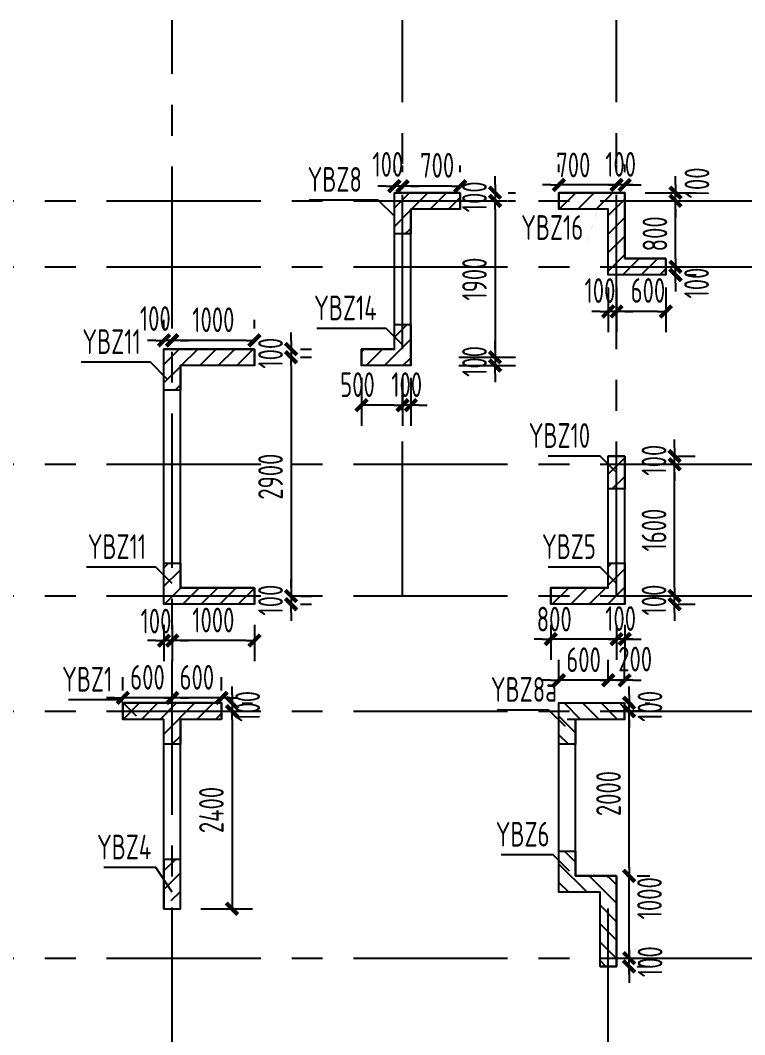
# Model space of a CAD drawing. Extents: x 580289 to 1106878, y -144605 to 78052.
# Drawn here: x 794588 to 803392, y 58638 to 70963 of the extents above; entities that cross this region are included whole.
import ezdxf

# ---------------------------------------------------------------- set-up
doc = ezdxf.new("R2010")
doc.units = 0
doc.header["$LTSCALE"] = 100
doc.linetypes.add('CENTER', pattern=[2, 1.25, -0.25, 0.25, -0.25])
doc.layers.get('0').update_dxf_attribs({"linetype": 'CONTINUOUS'})
doc.layers.get('Defpoints').update_dxf_attribs({"linetype": 'CONTINUOUS'})
for name, color, linetype in [('b边缘构件', 240, 'CONTINUOUS'), ('b边缘构件阴影', 240, 'CONTINUOUS'), ('COLU', 7, 'CONTINUOUS'), ('DIM', 3, 'CONTINUOUS'), ('PAXIS', 253, 'CENTER'), ('TEXT', 2, 'CONTINUOUS'), ('THIN', 7, 'CONTINUOUS')]:
    doc.layers.add(name, color=color, linetype=linetype)
doc.styles.get("Standard").update_dxf_attribs({"font": 'tssdeng.shx', "width": 0.7, "bigfont": 'tssdchn.shx'})
doc.styles.add('TSSD_Dimension', font='Tssdeng.shx', dxfattribs={"width": 0.7, "bigfont": 'tssdchn.shx'})
doc.dimstyles.new('TSSD_100_100$0', dxfattribs={"dimtxt": 300, "dimasz": 100, "dimexe": 250, "dimexo": 250, "dimgap": 100, "dimtad": 1, "dimdec": 0, "dimzin": 0, "dimdsep": 46, "dimtxsty": 'TSSD_Dimension', "dimblk": '_TSDBK', "dimblk1": '_TSDBK', "dimblk2": '_TSDBK', "dimsah": 1, "dimcen": 0, "dimclrt": 7, "dimadec": 0, "dimazin": 0, "dimtfac": 1, "dimtdec": 0, "dimtix": 1, "dimtmove": 2, "dimatfit": 3, "dimldrblk": '_TSDBK', "dimfxl": 1, "dimtolj": 1, "dimtzin": 0, "dimarcsym": 0})
pattern_1 = [(45, (343072.04, 223503.65), (-112.2532, 112.2532), [])]
pattern_2 = [(135, (903792.16, -132872.29), (112.2532, 112.2532), [])]

# ---------------------------------------------------------------- blocks, each defined once
blk = doc.blocks.new('_TSDBK')
blk.add_line((-1, 0), (0, 0))
at = {"const_width": 0.5}
blk.add_lwpolyline([(-0.7, -0.7), (0.7, 0.7)], dxfattribs=at)
blk = doc.blocks.new('*D596')
at = {"layer": 'Defpoints', "color": 0}
for p in [(797034, 62668), (797034, 62568), (797161, 62568)]:
    blk.add_point(p, dxfattribs=at)
at = {"layer": 'DIM', "color": 0, "lineweight": -2}
for p, q in [((797161, 62768), (797161, 62868)), ((797161, 62668), (797161, 62568)), ((797284, 62668), (797411, 62668)), ((797284, 62568), (797411, 62568)), ((797161, 62468), (797161, 62368))]:
    blk.add_line(p, q, dxfattribs=at)
at = {"layer": 'DIM', "color": 0, "lineweight": -2, "xscale": 100, "yscale": 100, "zscale": 100}
for p, rotation in [((797161, 62668), 270), ((797161, 62568), 90)]:
    blk.add_blockref('_TSDBK', p, dxfattribs=dict(at, rotation=rotation))
at = {"layer": 'DIM', "color": 7, "insert": (797351, 62627), "char_height": 300, "attachment_point": 5, "rotation": 90, "style": 'TSSD_Dimension'}
blk.add_mtext('\\A1;100', dxfattribs=at)
blk = doc.blocks.new('*D597')
at = {"layer": 'Defpoints', "color": 0}
for p in [(797034, 62568), (796534, 60168), (797161, 60168)]:
    blk.add_point(p, dxfattribs=at)
at = {"layer": 'DIM', "color": 0, "lineweight": -2}
for p, q in [((797284, 62568), (797411, 62568)), ((797161, 62468), (797161, 60268)), ((796784, 60168), (797411, 60168))]:
    blk.add_line(p, q, dxfattribs=at)
at = {"layer": 'DIM', "color": 0, "lineweight": -2, "xscale": 100, "yscale": 100, "zscale": 100}
for p, rotation in [((797161, 62568), 90), ((797161, 60168), 270)]:
    blk.add_blockref('_TSDBK', p, dxfattribs=dict(at, rotation=rotation))
at = {"layer": 'DIM', "color": 7, "insert": (796911, 61368), "char_height": 300, "attachment_point": 5, "rotation": 90, "style": 'TSSD_Dimension'}
blk.add_mtext('\\A1;2400', dxfattribs=at)
blk = doc.blocks.new('*D606')
at = {"layer": 'Defpoints', "color": 0}
for p in [(801634, 59568), (801987, 59568), (801834, 59468)]:
    blk.add_point(p, dxfattribs=at)
at = {"layer": 'DIM', "color": 0, "lineweight": -2}
for p, q in [((801987, 59668), (801987, 59768)), ((801884, 59568), (802237, 59568)), ((801987, 59468), (801987, 59568)), ((802084, 59468), (802237, 59468)), ((801987, 59368), (801987, 59268))]:
    blk.add_line(p, q, dxfattribs=at)
at = {"layer": 'DIM', "color": 0, "lineweight": -2, "xscale": 100, "yscale": 100, "zscale": 100}
for p, rotation in [((801987, 59568), 270), ((801987, 59468), 90)]:
    blk.add_blockref('_TSDBK', p, dxfattribs=dict(at, rotation=rotation))
at = {"layer": 'DIM', "color": 7, "insert": (802242, 59525), "char_height": 300, "attachment_point": 5, "rotation": 90, "style": 'TSSD_Dimension'}
blk.add_mtext('\\A1;100', dxfattribs=at)
blk = doc.blocks.new('*D607')
at = {"layer": 'Defpoints', "color": 0}
for p in [(801834, 60568), (801987, 60568), (801634, 59568)]:
    blk.add_point(p, dxfattribs=at)
at = {"layer": 'DIM', "color": 0, "lineweight": -2}
for p, q in [((801987, 60668), (801987, 60768)), ((801987, 59568), (801987, 60568)), ((802084, 60568), (802237, 60568)), ((801884, 59568), (802237, 59568)), ((801987, 59468), (801987, 59368))]:
    blk.add_line(p, q, dxfattribs=at)
at = {"layer": 'DIM', "color": 0, "lineweight": -2, "xscale": 100, "yscale": 100, "zscale": 100}
for p, rotation in [((801987, 60568), 270), ((801987, 59568), 90)]:
    blk.add_blockref('_TSDBK', p, dxfattribs=dict(at, rotation=rotation))
at = {"layer": 'DIM', "color": 7, "insert": (802235, 60296), "char_height": 300, "attachment_point": 5, "rotation": 90, "style": 'TSSD_Dimension'}
blk.add_mtext('\\A1;1000', dxfattribs=at)
blk = doc.blocks.new('*D608')
at = {"layer": 'Defpoints', "color": 0}
for p in [(801987, 62568), (802386, 62568), (801834, 60568)]:
    blk.add_point(p, dxfattribs=at)
at = {"layer": 'DIM', "color": 0, "lineweight": -2}
for p, q in [((802136, 62568), (801737, 62568)), ((801987, 60668), (801987, 62468)), ((802084, 60568), (802237, 60568))]:
    blk.add_line(p, q, dxfattribs=at)
at = {"layer": 'DIM', "color": 0, "lineweight": -2, "xscale": 100, "yscale": 100, "zscale": 100}
for p, rotation in [((801987, 62568), 90), ((801987, 60568), 270)]:
    blk.add_blockref('_TSDBK', p, dxfattribs=dict(at, rotation=rotation))
at = {"layer": 'DIM', "color": 7, "insert": (801737, 61568), "char_height": 300, "attachment_point": 5, "rotation": 90, "style": 'TSSD_Dimension'}
blk.add_mtext('\\A1;2000', dxfattribs=at)
blk = doc.blocks.new('*D609')
at = {"layer": 'Defpoints', "color": 0}
for p in [(801933, 62668), (801987, 62668), (802386, 62568)]:
    blk.add_point(p, dxfattribs=at)
at = {"layer": 'DIM', "color": 0, "lineweight": -2}
for p, q in [((801987, 62768), (801987, 62868)), ((801987, 62568), (801987, 62668)), ((802183, 62668), (802237, 62668)), ((802136, 62568), (801737, 62568)), ((801987, 62468), (801987, 62368))]:
    blk.add_line(p, q, dxfattribs=at)
at = {"layer": 'DIM', "color": 0, "lineweight": -2, "xscale": 100, "yscale": 100, "zscale": 100}
for p, rotation in [((801987, 62668), 270), ((801987, 62568), 90)]:
    blk.add_blockref('_TSDBK', p, dxfattribs=dict(at, rotation=rotation))
at = {"layer": 'DIM', "color": 7, "insert": (802241, 62628), "char_height": 300, "attachment_point": 5, "rotation": 90, "style": 'TSSD_Dimension'}
blk.add_mtext('\\A1;100', dxfattribs=at)
blk = doc.blocks.new('*D610')
at = {"layer": 'Defpoints', "color": 0}
for p in [(801734, 62944), (801734, 62668), (801933, 62668)]:
    blk.add_point(p, dxfattribs=at)
at = {"layer": 'DIM', "color": 0, "lineweight": -2}
for p, q in [((801734, 62918), (801734, 63194)), ((801933, 62918), (801933, 63194)), ((801634, 62944), (801534, 62944)), ((801933, 62944), (801734, 62944)), ((802033, 62944), (802133, 62944))]:
    blk.add_line(p, q, dxfattribs=at)
at = {"layer": 'DIM', "color": 0, "lineweight": -2, "xscale": 100, "yscale": 100, "zscale": 100}
blk.add_blockref('_TSDBK', (801734, 62944), dxfattribs=at)
at = {"layer": 'DIM', "color": 0, "lineweight": -2, "xscale": 100, "yscale": 100, "zscale": 100, "rotation": 180}
blk.add_blockref('_TSDBK', (801933, 62944), dxfattribs=at)
at = {"layer": 'DIM', "color": 7, "insert": (802061, 63201), "char_height": 300, "attachment_point": 5, "style": 'TSSD_Dimension'}
blk.add_mtext('\\A1;200', dxfattribs=at)
blk = doc.blocks.new('*D611')
at = {"layer": 'Defpoints', "color": 0}
for p in [(801834, 63868), (801934, 63868), (801834, 63444)]:
    blk.add_point(p, dxfattribs=at)
at = {"layer": 'DIM', "color": 0, "lineweight": -2}
for p, q in [((801834, 63618), (801834, 63194)), ((801934, 63618), (801934, 63194)), ((801734, 63444), (801634, 63444)), ((801934, 63444), (801834, 63444)), ((802034, 63444), (802134, 63444))]:
    blk.add_line(p, q, dxfattribs=at)
at = {"layer": 'DIM', "color": 0, "lineweight": -2, "xscale": 100, "yscale": 100, "zscale": 100}
blk.add_blockref('_TSDBK', (801834, 63444), dxfattribs=at)
at = {"layer": 'DIM', "color": 0, "lineweight": -2, "xscale": 100, "yscale": 100, "zscale": 100, "rotation": 180}
blk.add_blockref('_TSDBK', (801934, 63444), dxfattribs=at)
at = {"layer": 'DIM', "color": 7, "insert": (801884, 63694), "char_height": 300, "attachment_point": 5, "style": 'TSSD_Dimension'}
blk.add_mtext('\\A1;100', dxfattribs=at)
blk = doc.blocks.new('*D612')
at = {"layer": 'Defpoints', "color": 0}
for p in [(801034, 63868), (801834, 63868), (801034, 63444)]:
    blk.add_point(p, dxfattribs=at)
at = {"layer": 'DIM', "color": 0, "lineweight": -2}
for p, q in [((801034, 63618), (801034, 63194)), ((801834, 63618), (801834, 63194)), ((800934, 63444), (800834, 63444)), ((801834, 63444), (801034, 63444)), ((801934, 63444), (802034, 63444))]:
    blk.add_line(p, q, dxfattribs=at)
at = {"layer": 'DIM', "color": 0, "lineweight": -2, "xscale": 100, "yscale": 100, "zscale": 100}
blk.add_blockref('_TSDBK', (801034, 63444), dxfattribs=at)
at = {"layer": 'DIM', "color": 0, "lineweight": -2, "xscale": 100, "yscale": 100, "zscale": 100, "rotation": 180}
blk.add_blockref('_TSDBK', (801834, 63444), dxfattribs=at)
at = {"layer": 'DIM', "color": 7, "insert": (801077, 63687), "char_height": 300, "attachment_point": 5, "style": 'TSSD_Dimension'}
blk.add_mtext('\\A1;800', dxfattribs=at)
blk = doc.blocks.new('*D613')
at = {"layer": 'Defpoints', "color": 0}
for p in [(799234, 68947), (799234, 68868), (799934, 68868)]:
    blk.add_point(p, dxfattribs=at)
at = {"layer": 'DIM', "color": 0, "lineweight": -2}
for p, q in [((799234, 69118), (799234, 69197)), ((799934, 69118), (799934, 69197)), ((799834, 68947), (799334, 68947))]:
    blk.add_line(p, q, dxfattribs=at)
at = {"layer": 'DIM', "color": 0, "lineweight": -2, "xscale": 100, "yscale": 100, "zscale": 100, "rotation": 180}
blk.add_blockref('_TSDBK', (799234, 68947), dxfattribs=at)
at = {"layer": 'DIM', "color": 0, "lineweight": -2, "xscale": 100, "yscale": 100, "zscale": 100}
blk.add_blockref('_TSDBK', (799934, 68947), dxfattribs=at)
at = {"layer": 'DIM', "color": 7, "insert": (799654, 69200), "char_height": 300, "attachment_point": 5, "style": 'TSSD_Dimension'}
blk.add_mtext('\\A1;700', dxfattribs=at)
blk = doc.blocks.new('*D614')
at = {"layer": 'Defpoints', "color": 0}
for p in [(799134, 68947), (799134, 68868), (799234, 68868)]:
    blk.add_point(p, dxfattribs=at)
at = {"layer": 'DIM', "color": 0, "lineweight": -2}
for p, q in [((799134, 69118), (799134, 69197)), ((799234, 69118), (799234, 69197)), ((799034, 68947), (798934, 68947)), ((799234, 68947), (799134, 68947)), ((799334, 68947), (799434, 68947))]:
    blk.add_line(p, q, dxfattribs=at)
at = {"layer": 'DIM', "color": 0, "lineweight": -2, "xscale": 100, "yscale": 100, "zscale": 100}
blk.add_blockref('_TSDBK', (799134, 68947), dxfattribs=at)
at = {"layer": 'DIM', "color": 0, "lineweight": -2, "xscale": 100, "yscale": 100, "zscale": 100, "rotation": 180}
blk.add_blockref('_TSDBK', (799234, 68947), dxfattribs=at)
at = {"layer": 'DIM', "color": 7, "insert": (799055, 69212), "char_height": 300, "attachment_point": 5, "style": 'TSSD_Dimension'}
blk.add_mtext('\\A1;100', dxfattribs=at)
blk = doc.blocks.new('*D624')
at = {"layer": 'Defpoints', "color": 0}
for p in [(801834, 67968), (802434, 67968), (801834, 67425)]:
    blk.add_point(p, dxfattribs=at)
at = {"layer": 'DIM', "color": 0, "lineweight": -2}
for p, q in [((801834, 67718), (801834, 67175)), ((802434, 67718), (802434, 67175)), ((802334, 67425), (801934, 67425))]:
    blk.add_line(p, q, dxfattribs=at)
at = {"layer": 'DIM', "color": 0, "lineweight": -2, "xscale": 100, "yscale": 100, "zscale": 100, "rotation": 180}
blk.add_blockref('_TSDBK', (801834, 67425), dxfattribs=at)
at = {"layer": 'DIM', "color": 0, "lineweight": -2, "xscale": 100, "yscale": 100, "zscale": 100}
blk.add_blockref('_TSDBK', (802434, 67425), dxfattribs=at)
at = {"layer": 'DIM', "color": 7, "insert": (802216, 67680), "char_height": 300, "attachment_point": 5, "style": 'TSSD_Dimension'}
blk.add_mtext('\\A1;600', dxfattribs=at)
blk = doc.blocks.new('*D625')
at = {"layer": 'Defpoints', "color": 0}
for p in [(801734, 67968), (801834, 67968), (801734, 67425)]:
    blk.add_point(p, dxfattribs=at)
at = {"layer": 'DIM', "color": 0, "lineweight": -2}
for p, q in [((801734, 67718), (801734, 67175)), ((801834, 67718), (801834, 67175)), ((801634, 67425), (801534, 67425)), ((801834, 67425), (801734, 67425)), ((801934, 67425), (802034, 67425))]:
    blk.add_line(p, q, dxfattribs=at)
at = {"layer": 'DIM', "color": 0, "lineweight": -2, "xscale": 100, "yscale": 100, "zscale": 100}
blk.add_blockref('_TSDBK', (801734, 67425), dxfattribs=at)
at = {"layer": 'DIM', "color": 0, "lineweight": -2, "xscale": 100, "yscale": 100, "zscale": 100, "rotation": 180}
blk.add_blockref('_TSDBK', (801834, 67425), dxfattribs=at)
at = {"layer": 'DIM', "color": 7, "insert": (801633, 67679), "char_height": 300, "attachment_point": 5, "style": 'TSSD_Dimension'}
blk.add_mtext('\\A1;100', dxfattribs=at)
blk = doc.blocks.new('*D626')
at = {"layer": 'Defpoints', "color": 0}
for p in [(802434, 67968), (802551, 67968), (802434, 67868)]:
    blk.add_point(p, dxfattribs=at)
at = {"layer": 'DIM', "color": 0, "lineweight": -2}
for p, q in [((802551, 68068), (802551, 68168)), ((802551, 67868), (802551, 67968)), ((802684, 67968), (802801, 67968)), ((802684, 67868), (802801, 67868)), ((802551, 67768), (802551, 67668))]:
    blk.add_line(p, q, dxfattribs=at)
at = {"layer": 'DIM', "color": 0, "lineweight": -2, "xscale": 100, "yscale": 100, "zscale": 100}
for p, rotation in [((802551, 67968), 270), ((802551, 67868), 90)]:
    blk.add_blockref('_TSDBK', p, dxfattribs=dict(at, rotation=rotation))
at = {"layer": 'DIM', "color": 7, "insert": (802807, 67770), "char_height": 300, "attachment_point": 5, "rotation": 90, "style": 'TSSD_Dimension'}
blk.add_mtext('\\A1;100', dxfattribs=at)
blk = doc.blocks.new('*D627')
at = {"layer": 'Defpoints', "color": 0}
for p in [(802434, 68768), (802551, 68768), (802434, 67968)]:
    blk.add_point(p, dxfattribs=at)
at = {"layer": 'DIM', "color": 0, "lineweight": -2}
for p, q in [((802551, 68068), (802551, 68668)), ((802684, 68768), (802801, 68768)), ((802684, 67968), (802801, 67968))]:
    blk.add_line(p, q, dxfattribs=at)
at = {"layer": 'DIM', "color": 0, "lineweight": -2, "xscale": 100, "yscale": 100, "zscale": 100}
for p, rotation in [((802551, 68768), 90), ((802551, 67968), 270)]:
    blk.add_blockref('_TSDBK', p, dxfattribs=dict(at, rotation=rotation))
at = {"layer": 'DIM', "color": 7, "insert": (802301, 68368), "char_height": 300, "attachment_point": 5, "rotation": 90, "style": 'TSSD_Dimension'}
blk.add_mtext('\\A1;800', dxfattribs=at)
blk = doc.blocks.new('*D628')
at = {"layer": 'Defpoints', "color": 0}
for p in [(801934, 68868), (802551, 68868), (802434, 68768)]:
    blk.add_point(p, dxfattribs=at)
at = {"layer": 'DIM', "color": 0, "lineweight": -2}
for p, q in [((802551, 68968), (802551, 69068)), ((802184, 68868), (802801, 68868)), ((802551, 68768), (802551, 68868)), ((802551, 68668), (802551, 68568)), ((802684, 68768), (802801, 68768))]:
    blk.add_line(p, q, dxfattribs=at)
at = {"layer": 'DIM', "color": 0, "lineweight": -2, "xscale": 100, "yscale": 100, "zscale": 100}
for p, rotation in [((802551, 68868), 270), ((802551, 68768), 90)]:
    blk.add_blockref('_TSDBK', p, dxfattribs=dict(at, rotation=rotation))
at = {"layer": 'DIM', "color": 7, "insert": (802812, 68987), "char_height": 300, "attachment_point": 5, "rotation": 90, "style": 'TSSD_Dimension'}
blk.add_mtext('\\A1;100', dxfattribs=at)
blk = doc.blocks.new('*D629')
at = {"layer": 'Defpoints', "color": 0}
for p in [(801834, 68962), (801834, 68868), (801934, 68868)]:
    blk.add_point(p, dxfattribs=at)
at = {"layer": 'DIM', "color": 0, "lineweight": -2}
for p, q in [((801834, 69118), (801834, 69212)), ((801934, 69118), (801934, 69212)), ((801734, 68962), (801634, 68962)), ((801934, 68962), (801834, 68962)), ((802034, 68962), (802134, 68962))]:
    blk.add_line(p, q, dxfattribs=at)
at = {"layer": 'DIM', "color": 0, "lineweight": -2, "xscale": 100, "yscale": 100, "zscale": 100}
blk.add_blockref('_TSDBK', (801834, 68962), dxfattribs=at)
at = {"layer": 'DIM', "color": 0, "lineweight": -2, "xscale": 100, "yscale": 100, "zscale": 100, "rotation": 180}
blk.add_blockref('_TSDBK', (801934, 68962), dxfattribs=at)
at = {"layer": 'DIM', "color": 7, "insert": (801884, 69212), "char_height": 300, "attachment_point": 5, "style": 'TSSD_Dimension'}
blk.add_mtext('\\A1;100', dxfattribs=at)
blk = doc.blocks.new('*D630')
at = {"layer": 'Defpoints', "color": 0}
for p in [(801134, 68962), (801134, 68868), (801834, 68868)]:
    blk.add_point(p, dxfattribs=at)
at = {"layer": 'DIM', "color": 0, "lineweight": -2}
for p, q in [((801134, 69118), (801134, 69212)), ((801834, 69118), (801834, 69212)), ((801034, 68962), (800934, 68962)), ((801834, 68962), (801134, 68962)), ((801934, 68962), (802034, 68962))]:
    blk.add_line(p, q, dxfattribs=at)
at = {"layer": 'DIM', "color": 0, "lineweight": -2, "xscale": 100, "yscale": 100, "zscale": 100}
blk.add_blockref('_TSDBK', (801134, 68962), dxfattribs=at)
at = {"layer": 'DIM', "color": 0, "lineweight": -2, "xscale": 100, "yscale": 100, "zscale": 100, "rotation": 180}
blk.add_blockref('_TSDBK', (801834, 68962), dxfattribs=at)
at = {"layer": 'DIM', "color": 7, "insert": (801309, 69205), "char_height": 300, "attachment_point": 5, "style": 'TSSD_Dimension'}
blk.add_mtext('\\A1;700', dxfattribs=at)
blk = doc.blocks.new('*D631')
at = {"layer": 'Defpoints', "color": 0}
for p in [(800266, 68868), (800266, 68768), (800358, 68768)]:
    blk.add_point(p, dxfattribs=at)
at = {"layer": 'DIM', "color": 0, "lineweight": -2}
for p, q in [((800358, 68968), (800358, 69068)), ((800358, 68868), (800358, 68768)), ((800516, 68868), (800608, 68868)), ((800358, 68668), (800358, 68568)), ((800516, 68768), (800608, 68768))]:
    blk.add_line(p, q, dxfattribs=at)
at = {"layer": 'DIM', "color": 0, "lineweight": -2, "xscale": 100, "yscale": 100, "zscale": 100}
for p, rotation in [((800358, 68868), 270), ((800358, 68768), 90)]:
    blk.add_blockref('_TSDBK', p, dxfattribs=dict(at, rotation=rotation))
at = {"layer": 'DIM', "color": 7, "insert": (800108, 68818), "char_height": 300, "attachment_point": 5, "rotation": 90, "style": 'TSSD_Dimension'}
blk.add_mtext('\\A1;100', dxfattribs=at)
blk = doc.blocks.new('*D632')
at = {"layer": 'Defpoints', "color": 0}
for p in [(800266, 68768), (799666, 66868), (800358, 66868)]:
    blk.add_point(p, dxfattribs=at)
at = {"layer": 'DIM', "color": 0, "lineweight": -2}
for p, q in [((800358, 68668), (800358, 66968)), ((800516, 68768), (800608, 68768)), ((799916, 66868), (800608, 66868))]:
    blk.add_line(p, q, dxfattribs=at)
at = {"layer": 'DIM', "color": 0, "lineweight": -2, "xscale": 100, "yscale": 100, "zscale": 100}
for p, rotation in [((800358, 68768), 90), ((800358, 66868), 270)]:
    blk.add_blockref('_TSDBK', p, dxfattribs=dict(at, rotation=rotation))
at = {"layer": 'DIM', "color": 7, "insert": (800108, 67818), "char_height": 300, "attachment_point": 5, "rotation": 90, "style": 'TSSD_Dimension'}
blk.add_mtext('\\A1;1900', dxfattribs=at)
blk = doc.blocks.new('*D633')
at = {"layer": 'Defpoints', "color": 0}
for p in [(799666, 66868), (799666, 66768), (800358, 66768)]:
    blk.add_point(p, dxfattribs=at)
at = {"layer": 'DIM', "color": 0, "lineweight": -2}
for p, q in [((800358, 66968), (800358, 67068)), ((799916, 66868), (800608, 66868)), ((800358, 66868), (800358, 66768)), ((799916, 66768), (800608, 66768)), ((800358, 66668), (800358, 66568))]:
    blk.add_line(p, q, dxfattribs=at)
at = {"layer": 'DIM', "color": 0, "lineweight": -2, "xscale": 100, "yscale": 100, "zscale": 100}
for p, rotation in [((800358, 66868), 270), ((800358, 66768), 90)]:
    blk.add_blockref('_TSDBK', p, dxfattribs=dict(at, rotation=rotation))
at = {"layer": 'DIM', "color": 7, "insert": (800108, 66818), "char_height": 300, "attachment_point": 5, "rotation": 90, "style": 'TSSD_Dimension'}
blk.add_mtext('\\A1;100', dxfattribs=at)
blk = doc.blocks.new('*D634')
at = {"layer": 'Defpoints', "color": 0}
for p in [(799234, 66868), (799334, 66868), (799234, 66286)]:
    blk.add_point(p, dxfattribs=at)
at = {"layer": 'DIM', "color": 0, "lineweight": -2}
for p, q in [((799234, 66618), (799234, 66036)), ((799334, 66618), (799334, 66036)), ((799134, 66286), (799034, 66286)), ((799334, 66286), (799234, 66286)), ((799434, 66286), (799534, 66286))]:
    blk.add_line(p, q, dxfattribs=at)
at = {"layer": 'DIM', "color": 0, "lineweight": -2, "xscale": 100, "yscale": 100, "zscale": 100}
blk.add_blockref('_TSDBK', (799234, 66286), dxfattribs=at)
at = {"layer": 'DIM', "color": 0, "lineweight": -2, "xscale": 100, "yscale": 100, "zscale": 100, "rotation": 180}
blk.add_blockref('_TSDBK', (799334, 66286), dxfattribs=at)
at = {"layer": 'DIM', "color": 7, "insert": (799284, 66536), "char_height": 300, "attachment_point": 5, "style": 'TSSD_Dimension'}
blk.add_mtext('\\A1;100', dxfattribs=at)
blk = doc.blocks.new('*D635')
at = {"layer": 'Defpoints', "color": 0}
for p in [(798734, 66868), (799234, 66868), (798734, 66286)]:
    blk.add_point(p, dxfattribs=at)
at = {"layer": 'DIM', "color": 0, "lineweight": -2}
for p, q in [((798734, 66618), (798734, 66036)), ((799234, 66618), (799234, 66036)), ((799134, 66286), (798834, 66286))]:
    blk.add_line(p, q, dxfattribs=at)
at = {"layer": 'DIM', "color": 0, "lineweight": -2, "xscale": 100, "yscale": 100, "zscale": 100, "rotation": 180}
blk.add_blockref('_TSDBK', (798734, 66286), dxfattribs=at)
at = {"layer": 'DIM', "color": 0, "lineweight": -2, "xscale": 100, "yscale": 100, "zscale": 100}
blk.add_blockref('_TSDBK', (799234, 66286), dxfattribs=at)
at = {"layer": 'DIM', "color": 7, "insert": (798686, 66536), "char_height": 300, "attachment_point": 5, "style": 'TSSD_Dimension'}
blk.add_mtext('\\A1;500', dxfattribs=at)
blk = doc.blocks.new('*D636')
at = {"layer": 'Defpoints', "color": 0}
for p in [(796434, 67074), (796434, 66968), (797434, 66968)]:
    blk.add_point(p, dxfattribs=at)
at = {"layer": 'DIM', "color": 0, "lineweight": -2}
for p, q in [((796434, 67218), (796434, 67324)), ((797434, 67218), (797434, 67324)), ((797334, 67074), (796534, 67074))]:
    blk.add_line(p, q, dxfattribs=at)
at = {"layer": 'DIM', "color": 0, "lineweight": -2, "xscale": 100, "yscale": 100, "zscale": 100, "rotation": 180}
blk.add_blockref('_TSDBK', (796434, 67074), dxfattribs=at)
at = {"layer": 'DIM', "color": 0, "lineweight": -2, "xscale": 100, "yscale": 100, "zscale": 100}
blk.add_blockref('_TSDBK', (797434, 67074), dxfattribs=at)
at = {"layer": 'DIM', "color": 7, "insert": (796934, 67324), "char_height": 300, "attachment_point": 5, "style": 'TSSD_Dimension'}
blk.add_mtext('\\A1;1000', dxfattribs=at)
blk = doc.blocks.new('*D637')
at = {"layer": 'Defpoints', "color": 0}
for p in [(796334, 67074), (796334, 66968), (796434, 66968)]:
    blk.add_point(p, dxfattribs=at)
at = {"layer": 'DIM', "color": 0, "lineweight": -2}
for p, q in [((796334, 67218), (796334, 67324)), ((796434, 67218), (796434, 67324)), ((796234, 67074), (796134, 67074)), ((796434, 67074), (796334, 67074)), ((796534, 67074), (796634, 67074))]:
    blk.add_line(p, q, dxfattribs=at)
at = {"layer": 'DIM', "color": 0, "lineweight": -2, "xscale": 100, "yscale": 100, "zscale": 100}
blk.add_blockref('_TSDBK', (796334, 67074), dxfattribs=at)
at = {"layer": 'DIM', "color": 0, "lineweight": -2, "xscale": 100, "yscale": 100, "zscale": 100, "rotation": 180}
blk.add_blockref('_TSDBK', (796434, 67074), dxfattribs=at)
at = {"layer": 'DIM', "color": 7, "insert": (796229, 67339), "char_height": 300, "attachment_point": 5, "style": 'TSSD_Dimension'}
blk.add_mtext('\\A1;100', dxfattribs=at)
blk = doc.blocks.new('*D638')
at = {"layer": 'Defpoints', "color": 0}
for p in [(796434, 63868), (797434, 63868), (796434, 63426)]:
    blk.add_point(p, dxfattribs=at)
at = {"layer": 'DIM', "color": 0, "lineweight": -2}
for p, q in [((796434, 63618), (796434, 63176)), ((797434, 63618), (797434, 63176)), ((797334, 63426), (796534, 63426))]:
    blk.add_line(p, q, dxfattribs=at)
at = {"layer": 'DIM', "color": 0, "lineweight": -2, "xscale": 100, "yscale": 100, "zscale": 100, "rotation": 180}
blk.add_blockref('_TSDBK', (796434, 63426), dxfattribs=at)
at = {"layer": 'DIM', "color": 0, "lineweight": -2, "xscale": 100, "yscale": 100, "zscale": 100}
blk.add_blockref('_TSDBK', (797434, 63426), dxfattribs=at)
at = {"layer": 'DIM', "color": 7, "insert": (796934, 63676), "char_height": 300, "attachment_point": 5, "style": 'TSSD_Dimension'}
blk.add_mtext('\\A1;1000', dxfattribs=at)
blk = doc.blocks.new('*D639')
at = {"layer": 'Defpoints', "color": 0}
for p in [(796334, 63868), (796434, 63868), (796334, 63426)]:
    blk.add_point(p, dxfattribs=at)
at = {"layer": 'DIM', "color": 0, "lineweight": -2}
for p, q in [((796334, 63618), (796334, 63176)), ((796434, 63618), (796434, 63176)), ((796234, 63426), (796134, 63426)), ((796434, 63426), (796334, 63426)), ((796534, 63426), (796634, 63426))]:
    blk.add_line(p, q, dxfattribs=at)
at = {"layer": 'DIM', "color": 0, "lineweight": -2, "xscale": 100, "yscale": 100, "zscale": 100}
blk.add_blockref('_TSDBK', (796334, 63426), dxfattribs=at)
at = {"layer": 'DIM', "color": 0, "lineweight": -2, "xscale": 100, "yscale": 100, "zscale": 100, "rotation": 180}
blk.add_blockref('_TSDBK', (796434, 63426), dxfattribs=at)
at = {"layer": 'DIM', "color": 7, "insert": (796237, 63663), "char_height": 300, "attachment_point": 5, "style": 'TSSD_Dimension'}
blk.add_mtext('\\A1;100', dxfattribs=at)
blk = doc.blocks.new('*D640')
at = {"layer": 'Defpoints', "color": 0}
for p in [(797745, 66968), (797745, 66868), (797879, 66868)]:
    blk.add_point(p, dxfattribs=at)
at = {"layer": 'DIM', "color": 0, "lineweight": -2}
for p, q in [((797879, 67068), (797879, 67168)), ((797879, 66968), (797879, 66868)), ((797995, 66968), (798129, 66968)), ((797995, 66868), (798129, 66868)), ((797879, 66768), (797879, 66668))]:
    blk.add_line(p, q, dxfattribs=at)
at = {"layer": 'DIM', "color": 0, "lineweight": -2, "xscale": 100, "yscale": 100, "zscale": 100}
for p, rotation in [((797879, 66968), 270), ((797879, 66868), 90)]:
    blk.add_blockref('_TSDBK', p, dxfattribs=dict(at, rotation=rotation))
at = {"layer": 'DIM', "color": 7, "insert": (797629, 66918), "char_height": 300, "attachment_point": 5, "rotation": 90, "style": 'TSSD_Dimension'}
blk.add_mtext('\\A1;100', dxfattribs=at)
blk = doc.blocks.new('*D641')
at = {"layer": 'Defpoints', "color": 0}
for p in [(797745, 66868), (797745, 63968), (797879, 63968)]:
    blk.add_point(p, dxfattribs=at)
at = {"layer": 'DIM', "color": 0, "lineweight": -2}
for p, q in [((797995, 66868), (798129, 66868)), ((797879, 66768), (797879, 64068)), ((797995, 63968), (798129, 63968))]:
    blk.add_line(p, q, dxfattribs=at)
at = {"layer": 'DIM', "color": 0, "lineweight": -2, "xscale": 100, "yscale": 100, "zscale": 100}
for p, rotation in [((797879, 66868), 90), ((797879, 63968), 270)]:
    blk.add_blockref('_TSDBK', p, dxfattribs=dict(at, rotation=rotation))
at = {"layer": 'DIM', "color": 7, "insert": (797629, 65418), "char_height": 300, "attachment_point": 5, "rotation": 90, "style": 'TSSD_Dimension'}
blk.add_mtext('\\A1;2900', dxfattribs=at)
blk = doc.blocks.new('*D642')
at = {"layer": 'Defpoints', "color": 0}
for p in [(797745, 63968), (797745, 63868), (797879, 63868)]:
    blk.add_point(p, dxfattribs=at)
at = {"layer": 'DIM', "color": 0, "lineweight": -2}
for p, q in [((797879, 64068), (797879, 64168)), ((797879, 63968), (797879, 63868)), ((797995, 63968), (798129, 63968)), ((797995, 63868), (798129, 63868)), ((797879, 63768), (797879, 63668))]:
    blk.add_line(p, q, dxfattribs=at)
at = {"layer": 'DIM', "color": 0, "lineweight": -2, "xscale": 100, "yscale": 100, "zscale": 100}
for p, rotation in [((797879, 63968), 270), ((797879, 63868), 90)]:
    blk.add_blockref('_TSDBK', p, dxfattribs=dict(at, rotation=rotation))
at = {"layer": 'DIM', "color": 7, "insert": (797629, 63918), "char_height": 300, "attachment_point": 5, "rotation": 90, "style": 'TSSD_Dimension'}
blk.add_mtext('\\A1;100', dxfattribs=at)
blk = doc.blocks.new('*D665')
at = {"layer": 'Defpoints', "color": 0}
for p in [(802504, 63969), (802540, 63969), (802331, 63868)]:
    blk.add_point(p, dxfattribs=at)
at = {"layer": 'DIM', "color": 0, "lineweight": -2}
for p, q in [((802540, 64069), (802540, 64169)), ((802540, 63868), (802540, 63969)), ((802754, 63969), (802790, 63969)), ((802581, 63868), (802790, 63868)), ((802540, 63768), (802540, 63668))]:
    blk.add_line(p, q, dxfattribs=at)
at = {"layer": 'DIM', "color": 0, "lineweight": -2, "xscale": 100, "yscale": 100, "zscale": 100}
for p, rotation in [((802540, 63969), 270), ((802540, 63868), 90)]:
    blk.add_blockref('_TSDBK', p, dxfattribs=dict(at, rotation=rotation))
at = {"layer": 'DIM', "color": 7, "insert": (802290, 63919), "char_height": 300, "attachment_point": 5, "rotation": 90, "style": 'TSSD_Dimension'}
blk.add_mtext('\\A1;100', dxfattribs=at)
blk = doc.blocks.new('*D666')
at = {"layer": 'Defpoints', "color": 0}
for p in [(802504, 65568), (802540, 65568), (802504, 63969)]:
    blk.add_point(p, dxfattribs=at)
at = {"layer": 'DIM', "color": 0, "lineweight": -2}
for p, q in [((802754, 65568), (802790, 65568)), ((802540, 64069), (802540, 65468)), ((802754, 63969), (802790, 63969))]:
    blk.add_line(p, q, dxfattribs=at)
at = {"layer": 'DIM', "color": 0, "lineweight": -2, "xscale": 100, "yscale": 100, "zscale": 100}
for p, rotation in [((802540, 65568), 90), ((802540, 63969), 270)]:
    blk.add_blockref('_TSDBK', p, dxfattribs=dict(at, rotation=rotation))
at = {"layer": 'DIM', "color": 7, "insert": (802290, 64769), "char_height": 300, "attachment_point": 5, "rotation": 90, "style": 'TSSD_Dimension'}
blk.add_mtext('\\A1;1600', dxfattribs=at)
blk = doc.blocks.new('*D667')
at = {"layer": 'Defpoints', "color": 0}
for p in [(802331, 65668), (802504, 65568), (802540, 65668)]:
    blk.add_point(p, dxfattribs=at)
at = {"layer": 'DIM', "color": 0, "lineweight": -2}
for p, q in [((802540, 65768), (802540, 65868)), ((802540, 65568), (802540, 65668)), ((802581, 65668), (802790, 65668)), ((802754, 65568), (802790, 65568)), ((802540, 65468), (802540, 65368))]:
    blk.add_line(p, q, dxfattribs=at)
at = {"layer": 'DIM', "color": 0, "lineweight": -2, "xscale": 100, "yscale": 100, "zscale": 100}
for p, rotation in [((802540, 65668), 270), ((802540, 65568), 90)]:
    blk.add_blockref('_TSDBK', p, dxfattribs=dict(at, rotation=rotation))
at = {"layer": 'DIM', "color": 7, "insert": (802290, 65618), "char_height": 300, "attachment_point": 5, "rotation": 90, "style": 'TSSD_Dimension'}
blk.add_mtext('\\A1;100', dxfattribs=at)
blk = doc.blocks.new('*D792')
at = {"layer": 'Defpoints', "color": 0}
for p in [(796434, 62730), (796434, 62568), (797034, 62568)]:
    blk.add_point(p, dxfattribs=at)
at = {"layer": 'DIM', "color": 0, "lineweight": -2}
for p, q in [((796434, 62818), (796434, 62980)), ((797034, 62818), (797034, 62980)), ((796334, 62730), (796234, 62730)), ((797034, 62730), (796434, 62730)), ((797134, 62730), (797234, 62730))]:
    blk.add_line(p, q, dxfattribs=at)
at = {"layer": 'DIM', "color": 0, "lineweight": -2, "xscale": 100, "yscale": 100, "zscale": 100}
blk.add_blockref('_TSDBK', (796434, 62730), dxfattribs=at)
at = {"layer": 'DIM', "color": 0, "lineweight": -2, "xscale": 100, "yscale": 100, "zscale": 100, "rotation": 180}
blk.add_blockref('_TSDBK', (797034, 62730), dxfattribs=at)
at = {"layer": 'DIM', "color": 7, "insert": (796734, 62980), "char_height": 300, "attachment_point": 5, "style": 'TSSD_Dimension'}
blk.add_mtext('\\A1;600', dxfattribs=at)
blk = doc.blocks.new('*D793')
at = {"layer": 'Defpoints', "color": 0}
for p in [(795834, 62730), (795834, 62568), (796434, 62568)]:
    blk.add_point(p, dxfattribs=at)
at = {"layer": 'DIM', "color": 0, "lineweight": -2}
for p, q in [((795834, 62818), (795834, 62980)), ((796434, 62818), (796434, 62980)), ((795734, 62730), (795634, 62730)), ((796434, 62730), (795834, 62730)), ((796534, 62730), (796634, 62730))]:
    blk.add_line(p, q, dxfattribs=at)
at = {"layer": 'DIM', "color": 0, "lineweight": -2, "xscale": 100, "yscale": 100, "zscale": 100}
blk.add_blockref('_TSDBK', (795834, 62730), dxfattribs=at)
at = {"layer": 'DIM', "color": 0, "lineweight": -2, "xscale": 100, "yscale": 100, "zscale": 100, "rotation": 180}
blk.add_blockref('_TSDBK', (796434, 62730), dxfattribs=at)
at = {"layer": 'DIM', "color": 7, "insert": (796134, 62980), "char_height": 300, "attachment_point": 5, "style": 'TSSD_Dimension'}
blk.add_mtext('\\A1;600', dxfattribs=at)
blk = doc.blocks.new('*D512')
at = {"layer": 'Defpoints', "color": 0}
for p in [(801134, 62944), (801734, 62944), (801134, 62668)]:
    blk.add_point(p, dxfattribs=at)
at = {"layer": 'DIM', "color": 0, "lineweight": -2}
for p, q in [((801134, 62918), (801134, 63194)), ((801034, 62944), (800934, 62944)), ((801734, 62944), (801134, 62944)), ((801834, 62944), (801934, 62944))]:
    blk.add_line(p, q, dxfattribs=at)
at = {"layer": 'DIM', "color": 0, "lineweight": -2, "xscale": 100, "yscale": 100, "zscale": 100}
blk.add_blockref('_TSDBK', (801134, 62944), dxfattribs=at)
at = {"layer": 'DIM', "color": 0, "lineweight": -2, "xscale": 100, "yscale": 100, "zscale": 100, "rotation": 180}
blk.add_blockref('_TSDBK', (801734, 62944), dxfattribs=at)
at = {"layer": 'DIM', "color": 7, "insert": (801434, 63194), "char_height": 300, "attachment_point": 5, "style": 'TSSD_Dimension'}
blk.add_mtext('\\A1;600', dxfattribs=at)

msp = doc.modelspace()

# ---------------------------------------------------------------- hatches: boundary and pattern name
at = {"layer": 'b边缘构件阴影'}
h = msp.add_hatch(dxfattribs=at)
h.set_pattern_fill('ANSI31', color=256, scale=50, style=0)
h.set_pattern_definition(pattern_1)
h.paths.add_polyline_path([(799933.8, 68868.1), (799933.8, 68668.1), (799333.8, 68668.1), (799333.8, 68368.1), (799133.8, 68368.1), (799133.8, 68868.1)], flags=0)
h = msp.add_hatch(dxfattribs=at)
h.set_pattern_fill('ANSI31', color=256, scale=50, style=0)
h.set_pattern_definition(pattern_1)
h.paths.add_polyline_path([(802433.8, 68068.1), (802433.8, 67868.1), (801733.8, 67868.1), (801733.8, 68668.1), (801133.8, 68668.1), (801133.8, 68868.1), (801933.8, 68868.1), (801933.8, 68068.1)], flags=0)
h = msp.add_hatch(dxfattribs=at)
h.set_pattern_fill('ANSI31', color=256, scale=50, style=0)
h.set_pattern_definition(pattern_1)
h.paths.add_polyline_path([(799333.8, 67268.1), (799333.8, 66768.1), (798733.8, 66768.1), (798733.8, 66968.1), (799133.8, 66968.1), (799133.8, 67268.1)], flags=0)
h = msp.add_hatch(dxfattribs=at)
h.set_pattern_fill('ANSI31', color=256, scale=50, style=0)
h.set_pattern_definition(pattern_1)
h.paths.add_polyline_path([(797433.8, 66968.1), (797433.8, 66768.1), (796533.8, 66768.1), (796533.8, 66468.1), (796333.8, 66468.1), (796333.8, 66968.1)], flags=0)
h = msp.add_hatch(dxfattribs=at)
h.set_pattern_fill('ANSI31', color=256, scale=50, style=0)
h.set_pattern_definition(pattern_1)
h.paths.add_polyline_path([(801933.8, 65668.1), (801933.8, 65268.1), (801733.8, 65268.1), (801733.8, 65668.1)], flags=0)
h = msp.add_hatch(dxfattribs=at)
h.set_pattern_fill('ANSI31', color=256, scale=50, style=0)
h.set_pattern_definition(pattern_1)
h.paths.add_polyline_path([(797433.8, 64068.1), (797433.8, 63868.1), (796333.8, 63868.1), (796333.8, 64368.1), (796533.8, 64368.1), (796533.8, 64068.1)], flags=0)
h = msp.add_hatch(dxfattribs=at)
h.set_pattern_fill('ANSI31', color=256, scale=50, style=0)
h.set_pattern_definition(pattern_1)
h.paths.add_polyline_path([(801933.8, 64368.1), (801933.8, 63868.1), (801033.8, 63868.1), (801033.8, 64068.1), (801733.8, 64068.1), (801733.8, 64368.1)], flags=0)
h = msp.add_hatch(dxfattribs=at)
h.set_pattern_fill('ANSI31', color=256, scale=50, style=0)
h.set_pattern_definition(pattern_1)
h.paths.add_polyline_path([(797033.8, 62468.1), (796533.8, 62468.1), (796533.8, 62168.1), (796333.8, 62168.1), (796333.8, 62468.1), (795833.8, 62468.1), (795833.8, 62668.1), (797033.8, 62668.1)], flags=0)
h = msp.add_hatch(dxfattribs=at)
h.set_pattern_fill('ANSI31', color=256, scale=50, style=0)
h.set_pattern_definition(pattern_2)
h.paths.add_polyline_path([(801133.8, 62568.1), (801133.8, 62668.1), (801733.8, 62668.1), (801733.8, 62568.1)])
h.paths.add_polyline_path([(801333.8, 62468.1), (801333.8, 62168.1), (801133.8, 62168.1), (801133.8, 62568.1), (801733.8, 62568.1), (801733.8, 62468.1)])
h.paths.add_polyline_path([(801933.1, 62668.1), (801933.1, 62568.1), (801733.8, 62568.1), (801733.8, 62668.1)])
h.paths.add_polyline_path([(801933.1, 62568.1), (801933.1, 62468.1), (801733.8, 62468.1), (801733.8, 62568.1)])
h = msp.add_hatch(dxfattribs=at)
h.set_pattern_fill('ANSI31', color=256, scale=50, style=0)
h.set_pattern_definition([(45, (775440.77, -106193.9), (-112.2532, 112.2532), [])])
h.paths.add_polyline_path([(796333.8, 60268.1), (796433.8, 60268.1), (796433.8, 60768.1), (796333.8, 60768.1)])
h.paths.add_polyline_path([(796433.8, 60468.1), (796533.8, 60568.1), (796533.8, 60768.1), (796433.8, 60768.1)])
h.paths.add_polyline_path([(796433.8, 60468.1), (796433.8, 60268.1), (796533.8, 60268.1), (796533.8, 60568.1)])
h = msp.add_hatch(dxfattribs=at)
h.set_pattern_fill('ANSI31', color=256, scale=50, style=0)
h.set_pattern_definition(pattern_2)
h.paths.add_polyline_path([(801333.8, 60568.1), (801733.8, 60568.1), (801733.8, 59568.1), (801633.8, 59568.1), (801633.8, 60368.1), (801133.8, 60368.1), (801133.8, 60868.1), (801333.8, 60868.1)])
h.paths.add_polyline_path([(801833.8, 59568.1), (801733.8, 59568.1), (801733.8, 60568.1), (801833.8, 60568.1)])
h.paths.add_polyline_path([(801733.8, 59568.1), (801833.8, 59568.1), (801833.8, 59468.1), (801733.8, 59468.1)])
h.paths.add_polyline_path([(801733.8, 59468.1), (801633.8, 59468.1), (801633.8, 59568.1), (801733.8, 59568.1)])

# ---------------------------------------------------------------- linework, layer by layer
at = {"layer": 'b边缘构件'}
for points in [[(799933.8, 68868.1), (799133.8, 68868.1)], [(799933.8, 68868.1), (799933.8, 68668.1), (799333.8, 68668.1), (799333.8, 68368.1), (799133.8, 68368.1), (799133.8, 68868.1), (799933.8, 68868.1)], [(799933.8, 68668.1), (799933.8, 68868.1)], [(801933.8, 68868.1), (801133.8, 68868.1)], [(801133.8, 68868.1), (801133.8, 68668.1)], [(802433.8, 68068.1), (802433.8, 67868.1), (801733.8, 67868.1), (801733.8, 68668.1), (801133.8, 68668.1), (801133.8, 68868.1), (801933.8, 68868.1), (801933.8, 68068.1), (802433.8, 68068.1)], [(801933.8, 68068.1), (801933.8, 68868.1)], [(799933.8, 68668.1), (799333.8, 68668.1)], [(801733.8, 68668.1), (801133.8, 68668.1)], [(801733.8, 67868.1), (801733.8, 68668.1)], [(802433.8, 68068.1), (801933.8, 68068.1)], [(802433.8, 67868.1), (802433.8, 68068.1)], [(802433.8, 67868.1), (801733.8, 67868.1)], [(799333.8, 67268.1), (799333.8, 66768.1), (798733.8, 66768.1), (798733.8, 66968.1), (799133.8, 66968.1), (799133.8, 67268.1), (799333.8, 67268.1)], [(797433.8, 66968.1), (796333.8, 66968.1)], [(797433.8, 66968.1), (797433.8, 66768.1), (796533.8, 66768.1), (796533.8, 66468.1), (796333.8, 66468.1), (796333.8, 66968.1), (797433.8, 66968.1)], [(797433.8, 66768.1), (797433.8, 66968.1)], [(799133.8, 66968.1), (798733.8, 66968.1)], [(798733.8, 66968.1), (798733.8, 66768.1)], [(797433.8, 66768.1), (796533.8, 66768.1)], [(799333.8, 66768.1), (798733.8, 66768.1)], [(801933.8, 65668.1), (801733.8, 65668.1)], [(801933.8, 65668.1), (801933.8, 65268.1), (801733.8, 65268.1), (801733.8, 65668.1), (801933.8, 65668.1)], [(797433.8, 64068.1), (797433.8, 63868.1), (796333.8, 63868.1), (796333.8, 64368.1), (796533.8, 64368.1), (796533.8, 64068.1), (797433.8, 64068.1)], [(801933.8, 64368.1), (801933.8, 63868.1), (801033.8, 63868.1), (801033.8, 64068.1), (801733.8, 64068.1), (801733.8, 64368.1), (801933.8, 64368.1)], [(797433.8, 64068.1), (796533.8, 64068.1)], [(797433.8, 63868.1), (797433.8, 64068.1)], [(801733.8, 64068.1), (801033.8, 64068.1)], [(801033.8, 64068.1), (801033.8, 63868.1)], [(797433.8, 63868.1), (796333.8, 63868.1)], [(801933.8, 63868.1), (801033.8, 63868.1)], [(796333.8, 62668.1), (795833.8, 62668.1)], [(795833.8, 62668.1), (795833.8, 62468.1)], [(797033.8, 62468.1), (796533.8, 62468.1), (796533.8, 62168.1), (796333.8, 62168.1), (796333.8, 62468.1), (795833.8, 62468.1), (795833.8, 62668.1), (797033.8, 62668.1), (797033.8, 62468.1)], [(797033.8, 62668.1), (796333.8, 62668.1)], [(797033.8, 62468.1), (797033.8, 62668.1)], [(801933.1, 62668.1), (801933.1, 62468.1), (801333.8, 62468.1), (801333.8, 62168.1), (801133.8, 62168.1), (801133.8, 62668.1), (801933.1, 62668.1)], [(801933.1, 62468.1), (801933.1, 62668.1)], [(796333.8, 62468.1), (795833.8, 62468.1)], [(797033.8, 62468.1), (796533.8, 62468.1)], [(796333.8, 60768.1), (796333.8, 60168.1), (796533.8, 60168.1), (796533.8, 60768.1), (796333.8, 60768.1)], [(801833.8, 60568.1), (801833.8, 59468.1), (801633.8, 59468.1), (801633.8, 60368.1), (801133.8, 60368.1), (801133.8, 60868.1), (801333.8, 60868.1), (801333.8, 60568.1), (801833.8, 60568.1)], [(801833.8, 60568.1), (801333.8, 60568.1)], [(801833.8, 59468.1), (801833.8, 60568.1)], [(801633.8, 60368.1), (801133.8, 60368.1)], [(801633.8, 59468.1), (801633.8, 60368.1)], [(796333.8, 60168.1), (796533.8, 60168.1)], [(801633.8, 59468.1), (801833.8, 59468.1)]]:
    msp.add_lwpolyline(points, dxfattribs=at)
at = {"layer": 'COLU'}
for points in [[(799133.8, 66968.1), (799133.8, 68868.1)], [(799933.8, 68868.1), (799133.8, 68868.1)], [(799933.8, 68668.1), (799933.8, 68868.1)], [(801933.8, 68868.1), (801133.8, 68868.1)], [(801133.8, 68868.1), (801133.8, 68668.1)], [(801933.8, 68068.1), (801933.8, 68868.1)], [(799333.8, 66768.1), (799333.8, 68668.1)], [(799933.8, 68668.1), (799333.8, 68668.1)], [(801733.8, 68668.1), (801133.8, 68668.1)], [(801733.8, 67868.1), (801733.8, 68668.1)], [(802433.8, 68068.1), (801933.8, 68068.1)], [(802433.8, 67868.1), (802433.8, 68068.1)], [(802433.8, 67868.1), (801733.8, 67868.1)], [(797433.8, 66968.1), (796333.8, 66968.1)], [(796333.8, 63868.1), (796333.8, 66968.1)], [(797433.8, 66768.1), (797433.8, 66968.1)], [(799133.8, 66968.1), (798733.8, 66968.1)], [(798733.8, 66968.1), (798733.8, 66768.1)], [(797433.8, 66768.1), (796533.8, 66768.1)], [(796533.8, 64068.1), (796533.8, 66768.1)], [(799333.8, 66768.1), (798733.8, 66768.1)], [(801733.8, 64068.1), (801733.8, 65668.1)], [(801933.8, 65668.1), (801733.8, 65668.1)], [(801933.8, 63868.1), (801933.8, 65668.1)], [(797433.8, 64068.1), (796533.8, 64068.1)], [(797433.8, 63868.1), (797433.8, 64068.1)], [(801733.8, 64068.1), (801033.8, 64068.1)], [(801033.8, 64068.1), (801033.8, 63868.1)], [(797433.8, 63868.1), (796333.8, 63868.1)], [(801933.8, 63868.1), (801033.8, 63868.1)], [(796333.8, 62668.1), (795833.8, 62668.1)], [(795833.8, 62668.1), (795833.8, 62468.1)], [(797033.8, 62668.1), (796333.8, 62668.1)], [(797033.8, 62468.1), (797033.8, 62668.1)], [(801133.8, 60368.1), (801133.8, 62668.1)], [(801933.1, 62468.1), (801933.1, 62668.1)], [(796333.8, 62468.1), (795833.8, 62468.1)], [(796333.8, 60168.1), (796333.8, 62468.1)], [(797033.8, 62468.1), (796533.8, 62468.1)], [(796533.8, 60168.1), (796533.8, 62468.1)], [(801933.1, 62468.1), (801233.8, 62468.1)], [(801333.8, 60568.1), (801333.8, 62468.1)], [(801833.8, 60568.1), (801333.8, 60568.1)], [(801833.8, 59468.1), (801833.8, 60568.1)], [(801633.8, 60368.1), (801133.8, 60368.1)], [(801633.8, 59468.1), (801633.8, 60368.1)], [(796333.8, 60168.1), (796533.8, 60168.1)], [(801633.8, 59468.1), (801833.8, 59468.1)]]:
    msp.add_lwpolyline(points, dxfattribs=at)
at = {"layer": 'PAXIS', "linetype": 'CENTER', "ltscale": 15}
for p, q in [((796433.8, 52310), (796433.8, 70962.6)), ((799233.8, 63968.1), (799233.8, 70962.6)), ((801833.8, 63968.1), (801833.8, 70962.6)), ((756636.1, 68768.1), (807431.4, 68768.1)), ((756636.1, 67968.1), (807431.4, 67968.1)), ((756636.1, 65568.1), (807431.4, 65568.1)), ((756636.1, 63969.4), (807431.4, 63968.1)), ((756636.1, 62568.1), (807431.4, 62568.1)), ((801733.8, 52297.1), (801733.8, 60569.4)), ((756636.1, 59568.1), (807431.4, 59568.1))]:
    msp.add_line(p, q, dxfattribs=at)
at = {"layer": 'THIN'}
for points in [[(799138.5, 68579), (798938.5, 68779), (798098.5, 68779)], [(799233.8, 67018.1), (799033.8, 67218.1), (798193.8, 67218.1)], [(796368.7, 66608), (796168.7, 66808), (795328.7, 66808)], [(801833.8, 65468.1), (801633.8, 65668.1), (801003.8, 65668.1)], [(796433.8, 64118.1), (796233.8, 64318.1), (795393.8, 64318.1)], [(801833.8, 64118.1), (801633.8, 64318.1), (801003.8, 64318.1)], [(796001.9, 62507.1), (795801.9, 62707.1), (795171.9, 62707.1)], [(801212.3, 62382.5), (801012.3, 62582.5), (800382.3, 62582.5)], [(801262.8, 60624.2), (801062.8, 60824.2), (800432.8, 60824.2)], [(796433.8, 60368.1), (796233.8, 60668.1), (795603.8, 60668.1)]]:
    msp.add_lwpolyline(points, dxfattribs=at)
at = {"layer": 'THIN', "const_width": 0.45}
msp.add_lwpolyline([(801624.3, 68708.5), (801480.3, 68288.3), (800679.5, 68288.3)], dxfattribs=at)

# ---------------------------------------------------------------- texts
at = {"layer": 'TEXT', "width": 0.7}
for s, p in [('YBZ8', (798079.2, 68879)), ('YBZ16', (800674.6, 68295.1)), ('YBZ14', (798158.4, 67318.1)), ('YBZ11', (795341.8, 66908)), ('YBZ10', (800766.4, 65768.1)), ('YBZ11', (795406.8, 64418.1)), ('YBZ5', (800928, 64418.1)), ('YBZ1', (795096.1, 62807.1)), ('YBZ4', (795519.9, 60768.1))]:
    msp.add_text(s, height=300, dxfattribs=at).set_placement(p)
for s, p in [('YBZ8a', (800306.5, 62682.5)), ('YBZ6', (800365.1, 60924.2))]:
    msp.add_text(s, height=300, rotation=360, dxfattribs=at).set_placement(p)

# ---------------------------------------------------------------- dimensions: what is measured, and where the dimension line sits
at = {"layer": 'DIM'}
for base, p1, p2, angle, picture, middle in [((799133.8, 68947), (799233.8, 68868.1), (799133.8, 68868.1), 180, '*D614', (799055.5, 69211.9)), ((799233.8, 68947), (799933.8, 68868.1), (799233.8, 68868.1), 180, '*D613', (799654.1, 69200.3)), ((801133.8, 68961.8), (801833.8, 68868.1), (801133.8, 68868.1), 180, '*D630', (801309.5, 69205.2)), ((802551.5, 68868.1), (802433.8, 68768.1), (801933.8, 68868.1), 90, '*D628', (802812.3, 68987.1)), ((802551.5, 67968.1), (802433.8, 67868.1), (802433.8, 67968.1), 90, '*D626', (802806.7, 67769.8)), ((801733.8, 67425.3), (801833.8, 67968.1), (801733.8, 67968.1), 180, '*D625', (801632.5, 67678.6)), ((801833.8, 67425.3), (802433.8, 67968.1), (801833.8, 67968.1), 180, '*D624', (802215.8, 67680.1)), ((796333.8, 67074.2), (796433.8, 66968.1), (796333.8, 66968.1), 180, '*D637', (796229.3, 67338.6)), ((798733.8, 66286.2), (799233.8, 66868.1), (798733.8, 66868.1), 180, '*D635', (798686.1, 66535.8)), ((796333.8, 63425.9), (796433.8, 63868.1), (796333.8, 63868.1), 180, '*D639', (796236.9, 63662.7)), ((801033.8, 63443.7), (801833.8, 63868.1), (801033.8, 63868.1), 180, '*D612', (801076.7, 63686.7)), ((797161.4, 62568.1), (797033.8, 62668.1), (797033.8, 62568.1), 90, '*D596', (797351.5, 62626.6)), ((801987.1, 62668.1), (802386.2, 62568.1), (801933.1, 62668.1), 90, '*D609', (802240.9, 62628.1)), ((801987.1, 60568.1), (801633.8, 59568.1), (801833.8, 60568.1), 90, '*D607', (802234.9, 60296.3)), ((801987.1, 59568.1), (801833.8, 59468.1), (801633.8, 59568.1), 90, '*D606', (802242.2, 59524.7))]:
    dim = msp.add_linear_dim(base=base, p1=p1, p2=p2, angle=angle, dimstyle='TSSD_100_100$0', dxfattribs=at)
    dim.commit()
    dim.dimension.update_dxf_attribs({"geometry": picture, "text_midpoint": middle, "dimtype": 160})
for base, p1, p2, angle, picture, middle in [((801833.8, 68961.8), (801933.8, 68868.1), (801833.8, 68868.1), 180, '*D629', (801883.8, 69211.8)), ((800358, 68768.1), (800265.8, 68868.1), (800265.8, 68768.1), 90, '*D631', (800108, 68818.1)), ((800358, 66868.1), (800265.8, 68768.1), (799665.8, 66868.1), 90, '*D632', (800108, 67818.1)), ((802551.5, 68768.1), (802433.8, 67968.1), (802433.8, 68768.1), 90, '*D627', (802301.5, 68368.1)), ((796433.8, 67074.2), (797433.8, 66968.1), (796433.8, 66968.1), 180, '*D636', (796933.8, 67324.2)), ((797879.5, 66868.3), (797745.2, 66968.3), (797745.2, 66868.3), 90, '*D640', (797629.5, 66918.3)), ((800358, 66768.1), (799665.8, 66868.1), (799665.8, 66768.1), 90, '*D633', (800108, 66818.1)), ((797879.5, 63968.3), (797745.2, 66868.3), (797745.2, 63968.3), 90, '*D641', (797629.5, 65418.3)), ((799233.8, 66286.2), (799333.8, 66868.1), (799233.8, 66868.1), 180, '*D634', (799283.8, 66536.2)), ((802540.2, 65668.1), (802504.4, 65568.1), (802331.2, 65668.1), 90, '*D667', (802290.2, 65618.1)), ((797879.5, 63868.3), (797745.2, 63968.3), (797745.2, 63868.3), 90, '*D642', (797629.5, 63918.3)), ((796433.8, 63425.9), (797433.8, 63868.1), (796433.8, 63868.1), 180, '*D638', (796933.8, 63675.9)), ((801833.8, 63443.7), (801933.8, 63868.1), (801833.8, 63868.1), 180, '*D611', (801883.8, 63693.7)), ((797161.4, 60168.1), (797033.8, 62568.1), (796533.8, 60168.1), 90, '*D597', (796911.4, 61368.1)), ((801987.1, 62568.1), (801833.8, 60568.1), (802386.2, 62568.1), 90, '*D608', (801737.1, 61568.1))]:
    dim = msp.add_linear_dim(base=base, p1=p1, p2=p2, angle=angle, dimstyle='TSSD_100_100$0', dxfattribs=at)
    dim.commit()
    dim.dimension.update_dxf_attribs({"geometry": picture, "text_midpoint": middle})
for base, p1, p2, text, picture, middle in [((802540.2, 65568.1), (802504.4, 63969.2), (802504.4, 65568.1), '1600', '*D666', (802290.2, 64768.7)), ((802540.2, 63969.2), (802331.2, 63868.1), (802504.4, 63969.2), '100', '*D665', (802290.2, 63918.7))]:
    dim = msp.add_linear_dim(base=base, p1=p1, p2=p2, angle=90, text=text, dimstyle='TSSD_100_100$0', dxfattribs=at)
    dim.commit()
    dim.dimension.update_dxf_attribs({"geometry": picture, "text_midpoint": middle})
for base, p1, p2, picture, middle in [((801133.8, 62944.1), (801733.8, 62944.1), (801133.8, 62668.1), '*D512', (801433.8, 63194.1)), ((795833.8, 62729.9), (796433.8, 62568.1), (795833.8, 62568.1), '*D793', (796133.8, 62979.9)), ((796433.8, 62729.9), (797033.8, 62568.1), (796433.8, 62568.1), '*D792', (796733.8, 62979.9))]:
    dim = msp.add_linear_dim(base=base, p1=p1, p2=p2, dimstyle='TSSD_100_100$0', dxfattribs=at)
    dim.commit()
    dim.dimension.update_dxf_attribs({"geometry": picture, "text_midpoint": middle})
dim = msp.add_linear_dim(base=(801733.8, 62944.1), p1=(801933.1, 62668.1), p2=(801733.8, 62668.1), angle=180, text='200', dimstyle='TSSD_100_100$0', dxfattribs=at)
dim.commit()
dim.dimension.update_dxf_attribs({"geometry": '*D610', "text_midpoint": (802061, 63200.9), "dimtype": 160})

doc.saveas('drawing.dxf')
